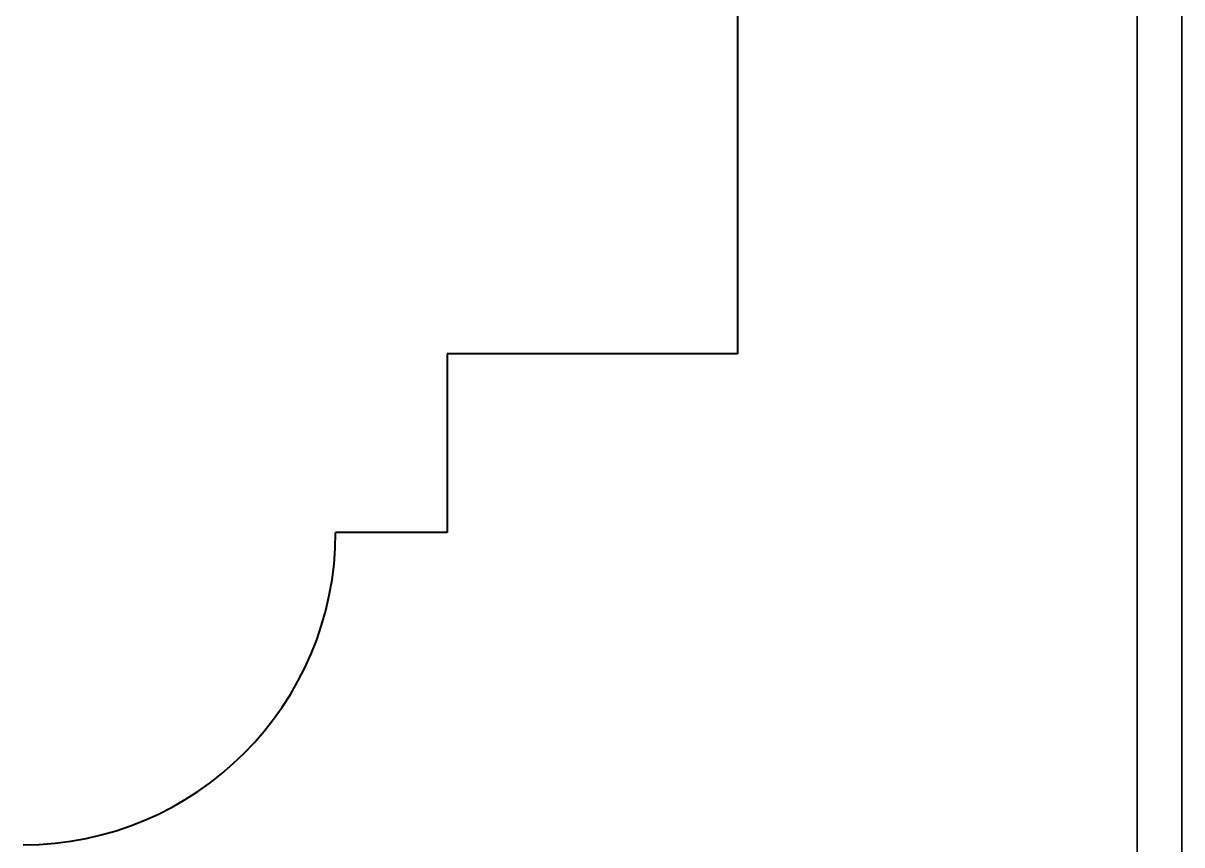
# Model space of a CAD drawing. Header units: millimetres. Extents: x 0 to 420, y 0 to 594.
# Drawn here: x 160.4 to 420, y 112.6 to 296.6 of the extents above; entities that cross this region are included whole.
import ezdxf

# ---------------------------------------------------------------- set-up
doc = ezdxf.new("R2010")
doc.units = ezdxf.units.MM
doc.layers.get('0').update_dxf_attribs({"lineweight": 35})
doc.layers.add('архио', color=252, linetype='Continuous', lineweight=40)

# ---------------------------------------------------------------- blocks, each defined once
blk = doc.blocks.new('A$C49AA496E')
for p, q in [((210, 296.999999721198), (210, -2.788019628496841e-07)), ((205, 291.999999721198), (205, 4.999999721198037))]:
    blk.add_line(p, q)

msp = doc.modelspace()

# ---------------------------------------------------------------- linework, layer by layer
at = {"layer": 'архио'}
for p, q in [((320.4397524433334, 302.5835552394847), (320.4397524433261, 222.5835552394956)), ((320.4397524433261, 222.5835552394956), (255.4397524433189, 222.5835552394956)), ((255.4397524433189, 222.5835552394956), (255.4397524433189, 182.5835552394956)), ((255.4397524433189, 182.5835552394956), (230.4397524433189, 182.5835552322487))]:
    msp.add_line(p, q, dxfattribs=at)
msp.add_arc((160.4397524512642, 182.5835552322633), 69.99999999205465, 270, 0, dxfattribs=at)

# ---------------------------------------------------------------- block references
at = {"xscale": 2, "yscale": 2, "zscale": 2}
msp.add_blockref('A$C49AA496E', (1.13686837721616e-13, 5.576039256993681e-07), dxfattribs=at)

doc.saveas('drawing.dxf')
